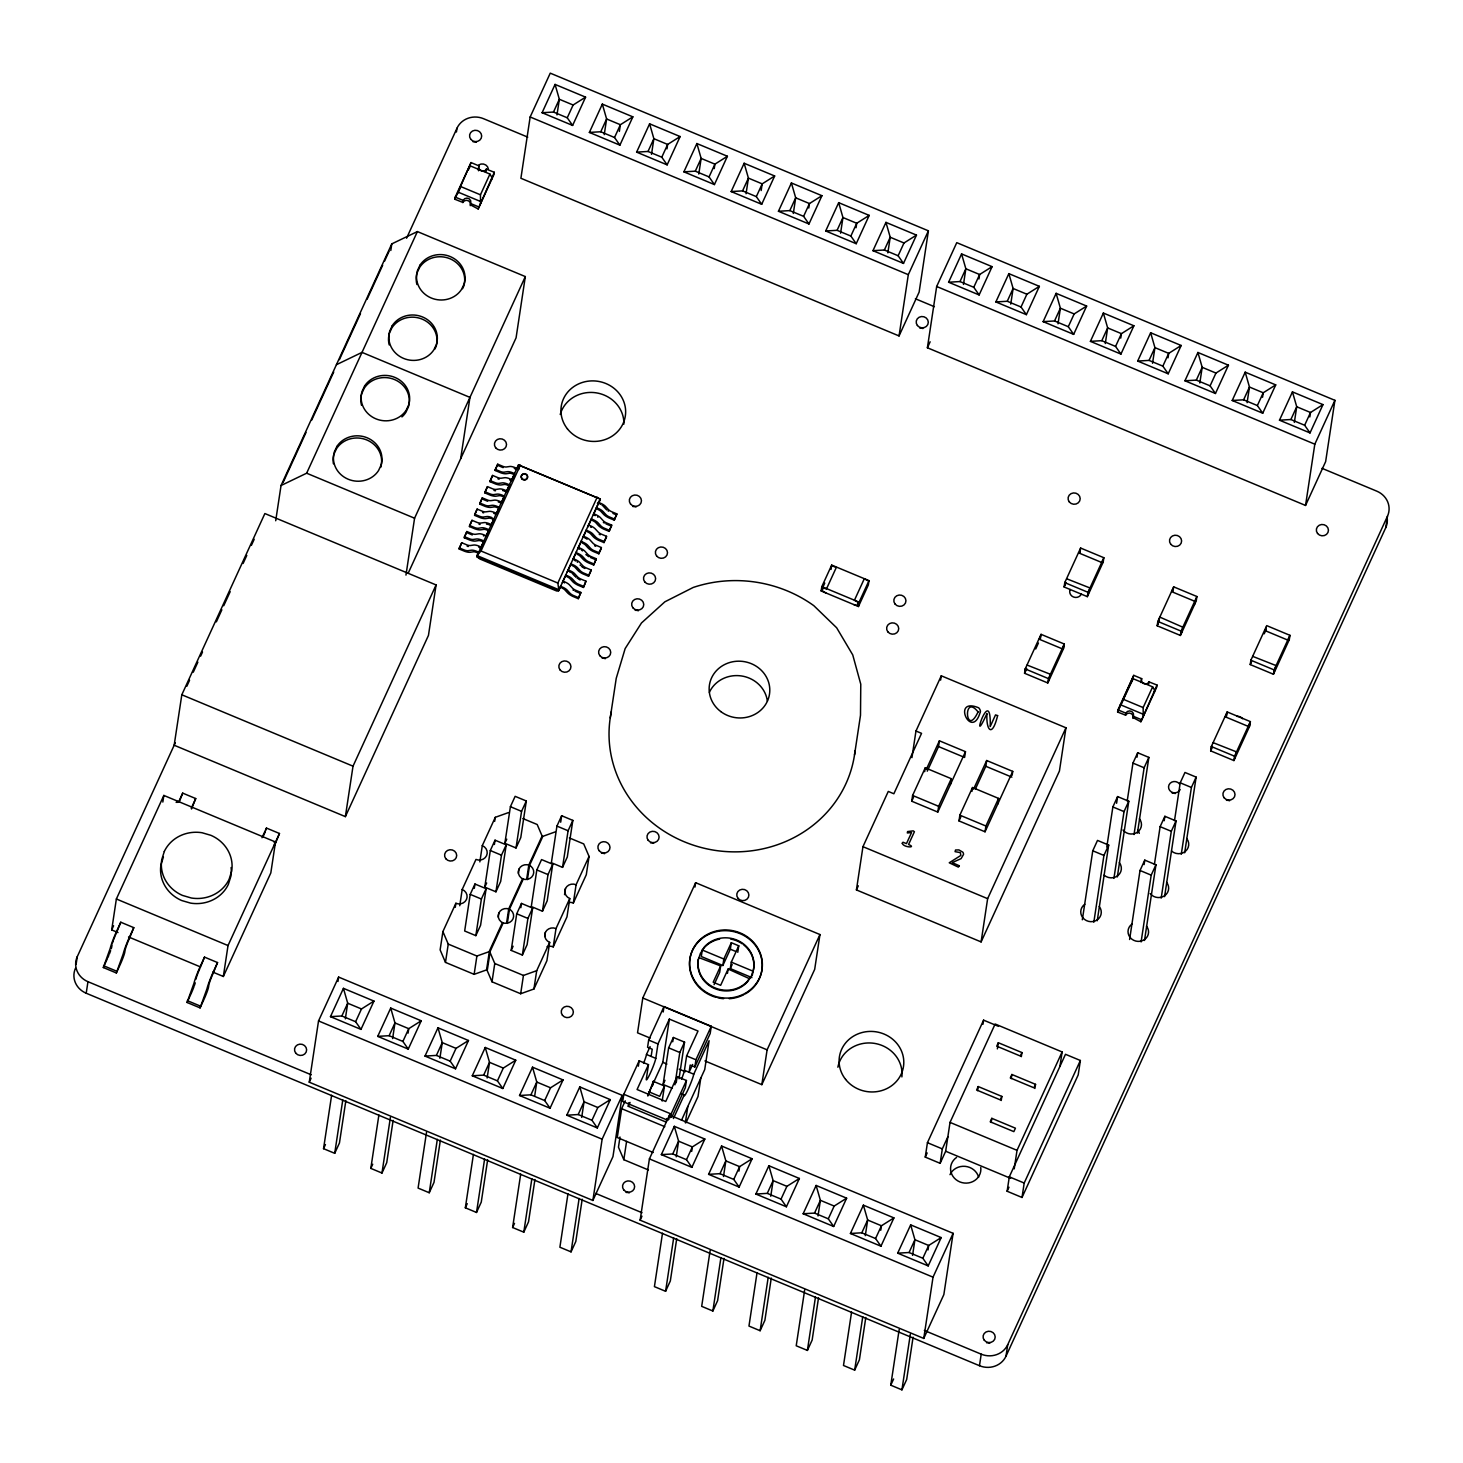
<?xml version="1.0" encoding="UTF-8"?>
<svg xmlns="http://www.w3.org/2000/svg" width="1463" height="1463" viewBox="0 0 1463 1463"><rect width="100%" height="100%" fill="white"/><g stroke="black" fill="none" stroke-linecap="round" stroke-linejoin="round"><path stroke-width="1.5" d="M177.316 802.419L177.37 801.87A15.197 1.408 -67.4 0 0 176.163 802.437M76.094 964.373L77.265 956.674L175.286 742.802M1322.003 468.325L1376.793 491.166A20.244 18.891 8.6 0 1 1387.491 516.183L1385.735 527.704L1005.995 1356.201A20.244 18.891 8.6 0 1 979.479 1365.71L86.207 993.231L87.963 981.691A20.244 18.891 8.6 0 1 77.265 956.674M103.324 967.537L110.219 948.39A15.197 1.408 -67.4 0 1 116.034 932.571L120.771 922.22L133.791 927.652L129.567 938.076A10.131 0.951 -67.4 0 0 125.068 950.31L124.794 952.102A10.131 0.951 -67.4 0 1 120.295 964.336L116.345 972.968L103.324 967.537L107.274 958.905M118.009 932.553L111.7 929.919L116.363 898.995L163.838 795.433L275.501 841.993L270.82 872.917L223.345 976.479L212.812 972.09M112.048 944.879L111.773 946.671A10.131 0.951 -67.4 0 1 111.261 948.719M120.771 922.22L116.546 932.644A10.131 0.951 -67.4 0 0 115.504 935.003M116.345 972.968L123.239 953.821A15.197 1.408 -67.4 0 1 129.055 938.002L133.791 927.652M162.832 802.053L163.838 795.433M181.814 694.779L174.17 745.234L345.378 816.628L428.458 635.399L436.084 584.944L264.876 513.55L181.814 694.779L353.022 766.173L345.378 816.628M191.507 809.002L195.731 798.56L182.692 793.129L179.272 801.834M187.063 1002.466L193.957 983.301A15.197 1.408 -67.4 0 1 199.773 967.5L204.509 957.131L217.548 962.563L213.305 972.986A10.131 0.951 -67.4 0 0 208.807 985.221L208.551 987.031A10.131 0.951 -67.4 0 1 204.034 999.266L200.084 1007.897L187.063 1002.466L191.013 993.834A10.131 0.951 -67.4 0 0 193.976 986.665M204.509 957.131L200.285 967.555M200.084 1007.897L206.996 988.732A15.197 1.408 -67.4 0 1 212.812 972.932L217.548 962.563M275.702 520.755L281.042 485.515L391.791 243.882L417.394 231.575L525.327 276.58L516.073 337.843L408.122 573.35M223.345 976.479L228.027 945.555L279.47 833.489L266.449 828.058L261.987 837.732M266.175 829.85L266.449 828.058M279.47 833.489L275.245 843.913A10.131 0.951 -67.4 0 1 274.239 846.035M390.804 250.484L391.791 243.882M309.26 1082.199L318.532 1020.936L338.63 977.083L622.232 1095.348L612.96 1156.63L592.881 1200.465L309.26 1082.199L311.089 1078.213M456.419 132.017L457.005 128.177A20.244 18.891 8.6 0 1 483.522 118.686L527.759 137.138M480.943 170.805A4.042 3.786 8.6 0 0 486.338 169.123L494.311 172.287L493.982 174.444L478.163 208.953L470.501 204.875A4.042 3.786 8.6 0 0 462.875 202.424L454.902 199.261L455.231 197.103L471.049 162.576L478.986 165.886L478.383 168.83A4.042 3.786 8.6 0 0 478.547 170.787M337.971 981.472L338.63 977.083M457.279 194.085L460.9 186.642L480.449 194.798L480.541 203.778M405.964 575.105L414.578 518.213L525.327 276.58M462.82 202.571L463.204 200.248A4.042 3.786 8.6 0 1 470.83 202.717L470.245 205.661M468.343 169.927L470.409 165.941L489.94 174.079L491.934 177.462L491.605 179.62M471.049 162.576L454.902 199.261M345.853 1100.67L339.453 1142.969L334.716 1153.319L323.542 1148.674L331.626 1095.238M345.341 1018.851L347.7 1003.216L343.439 988.348L373.961 1001.076L360.977 1029.385L330.473 1016.657L343.439 988.348M334.716 1153.319L342.781 1099.902M478.163 208.953L494.311 172.287M486.393 168.977L486.063 171.134A4.042 3.786 8.6 0 1 485.423 172.104M460.68 458.669L469.952 397.387L362.019 352.382L336.417 364.708M459.345 547.93L464.649 550.143A5.742 1.993 24.6 0 0 467.941 550.71L471.58 550.179A6.821 2.377 24.6 0 1 476.115 551.094L478.492 552.081L478.328 553.16L476.481 552.392A3.786 1.317 24.6 0 0 473.482 551.789L470.409 552.246A8.778 3.054 24.6 0 1 464.759 551.332L459.181 549.009L459.345 547.93L461.723 542.755L467.209 545.022A5.742 1.993 24.6 0 0 470.318 545.534L473.957 545.004A6.821 2.377 24.6 0 1 478.492 545.918L480.87 546.906L480.705 547.985L478.84 547.217M461.723 542.755L459.181 549.009M483.485 541.95L481.62 541.164A3.786 1.317 24.6 0 0 478.639 540.56L475.548 541.036A8.778 3.054 24.6 0 1 469.897 540.121L464.32 537.799L464.484 536.702L466.862 531.526L472.348 533.812A5.742 1.993 24.6 0 0 475.457 534.306L479.096 533.776A6.821 2.377 24.6 0 1 483.631 534.708L486.009 535.696M393.126 1120.384L386.726 1162.683L381.971 1173.033L370.816 1168.388L378.899 1114.952M464.32 537.799L466.862 531.526M530.155 116.985L520.901 178.267L899.05 335.941L919.13 292.106L928.402 230.825L550.253 73.15L530.155 116.985L908.304 274.678L899.05 335.941M469.623 525.491L475.128 527.777A5.742 1.993 24.6 0 0 478.218 528.271L481.857 527.741A6.821 2.377 24.6 0 1 486.411 528.655L488.788 529.643L488.624 530.722L486.758 529.953A3.786 1.317 24.6 0 0 483.778 529.35L480.687 529.807A8.778 3.054 24.6 0 1 475.054 528.893L469.458 526.57L469.623 525.491L472 520.316L477.505 522.584A5.742 1.993 24.6 0 0 480.596 523.096L484.235 522.565A6.821 2.377 24.6 0 1 488.788 523.48L491.147 524.467M392.614 1038.565L394.973 1022.93L390.712 1008.062L421.234 1020.79L408.25 1049.099L377.728 1036.371L390.712 1008.062M472 520.316L469.458 526.57M491.861 523.663L493.744 519.548L491.897 518.725A3.786 1.317 24.6 0 0 488.916 518.121L485.826 518.597A8.778 3.054 24.6 0 1 480.193 517.683L474.615 515.36L474.762 514.263L477.139 509.087L482.644 511.373A5.742 1.993 24.6 0 0 485.734 511.867L489.374 511.337A6.821 2.377 24.6 0 1 493.927 512.269L496.304 513.257L496.14 514.336L494.275 513.55A3.786 1.317 24.6 0 0 493.708 513.33M477.139 509.087L474.615 515.36M479.919 503.053L485.405 505.338A5.742 1.993 24.6 0 0 488.514 505.832L492.153 505.302A6.821 2.377 24.6 0 1 496.689 506.216L499.066 507.204L498.901 508.283L497.036 507.515A3.786 1.317 24.6 0 0 494.055 506.911L490.983 507.368A8.778 3.054 24.6 0 1 485.332 506.454L479.754 504.132L479.919 503.053L482.278 497.877L487.782 500.145A5.742 1.993 24.6 0 0 490.891 500.657L494.531 500.127A6.821 2.377 24.6 0 1 499.066 501.041L501.443 502.028M479.754 504.132L482.278 497.877M381.971 1173.033L390.402 1117.385M498.28 501.937A3.786 1.317 24.6 0 1 499.413 502.339L501.279 503.107L504.132 496.89L502.193 496.286A3.786 1.317 24.6 0 0 499.194 495.683L496.122 496.158A8.778 3.054 24.6 0 1 490.471 495.244L484.893 492.921L485.058 491.824L487.435 486.649L492.921 488.935A5.742 1.993 24.6 0 0 496.03 489.428L499.669 488.898A6.821 2.377 24.6 0 1 504.205 489.831L506.582 490.818M487.435 486.649L484.893 492.921M490.196 480.614L495.5 482.827A5.742 1.993 24.6 0 0 498.792 483.393L502.431 482.863A6.821 2.377 24.6 0 1 506.984 483.796L509.343 484.765L509.197 485.844L507.332 485.076A3.786 1.317 24.6 0 0 504.351 484.472L501.26 484.93A8.778 3.054 24.6 0 1 495.61 484.015L490.032 481.693L490.196 480.614L492.574 475.438L498.06 477.706A5.742 1.993 24.6 0 0 501.169 478.218L504.808 477.688A6.821 2.377 24.6 0 1 509.343 478.602L511.721 479.59L511.556 480.669L509.709 479.901M408.067 1033.134L408.744 1028.672L421.234 1020.79M492.574 475.438L490.032 481.693M514.336 474.634L512.471 473.847A3.786 1.317 24.6 0 0 509.49 473.244L506.399 473.719A8.778 3.054 24.6 0 1 500.767 472.805L495.171 470.483L495.335 469.404L497.713 464.21L503.217 466.496A5.742 1.993 24.6 0 0 506.308 466.99L509.947 466.459A6.821 2.377 24.6 0 1 514.501 467.392L516.86 468.379M495.171 470.483L497.713 464.21M493.763 519.511L491.55 517.445A6.821 2.377 24.6 0 0 487.014 516.53L483.375 517.042A5.742 1.993 24.6 0 1 480.266 516.549L474.762 514.263M556.982 114.919L559.341 99.265L555.062 84.415L585.584 97.143L572.618 125.434L542.096 112.724L555.062 84.415M508.539 812.568L495.28 817.323L482.296 845.614A8.101 7.553 8.6 0 1 486.576 855.636A8.101 7.553 8.6 0 1 475.969 859.439L462.198 889.467A8.101 7.553 8.6 0 1 466.478 899.471A8.101 7.553 8.6 0 1 455.871 903.274L442.905 931.584L440.125 949.889L445.483 962.398L474.14 974.34L487.398 969.603L490.178 951.297L503.144 922.988A8.101 7.553 8.6 0 1 498.865 912.967A8.101 7.553 8.6 0 1 509.471 909.181L523.242 879.135A8.101 7.553 8.6 0 1 518.963 869.132A8.101 7.553 8.6 0 1 529.569 865.328L542.535 837.019L537.195 824.51L522.858 818.549M445.483 962.398L448.245 944.092L442.905 931.584M455.267 907.334L455.871 903.274M459.748 905.743L462.198 889.467M426.501 1132.435L418.089 1188.084L429.244 1192.747L433.999 1182.397L440.381 1140.098M439.888 1058.279L442.247 1042.625L437.986 1027.776L468.489 1040.504L455.523 1068.795L425.002 1056.085L437.986 1027.776M470.208 894.368L464.667 930.998L475.841 935.643L480.577 925.293L486.118 888.681L474.963 884.018L470.208 894.368L481.382 899.032L475.841 935.643M474.305 888.334L474.963 884.018M429.244 1192.747L437.327 1139.33M479.846 861.89L482.296 845.614M484.765 887.145L490.306 850.533L495.043 840.183L506.216 844.828L500.675 881.458L495.939 891.808L484.765 887.145L486.667 883.012M494.659 821.383L495.28 817.323M474.14 974.34L476.901 956.034L490.178 951.297M494.403 844.48L495.043 840.183M604.237 134.633L606.615 118.978L602.335 104.111L632.857 116.839L619.891 145.148L589.37 132.42L602.335 104.111M495.939 891.808L501.462 855.197L506.216 844.828M504.863 843.31L510.404 806.698L515.141 796.329L526.314 800.993L520.773 837.604L516.018 847.973L504.863 843.31L506.765 839.177M489.117 953.016L486.649 969.292L492.007 981.801L520.663 993.743L533.922 989.006L546.906 960.697L549.667 942.373A8.101 7.553 8.6 0 1 545.388 932.37A8.101 7.553 8.6 0 1 555.995 928.566L569.765 898.538A8.101 7.553 8.6 0 1 565.486 888.535A8.101 7.553 8.6 0 1 576.093 884.731L589.059 856.422L583.719 843.913L569.381 837.933M498.243 917.045L498.865 912.967M619.361 131.432L620.385 124.721L632.857 116.839M492.007 981.801L494.768 963.495L489.428 950.987L502.394 922.678A8.101 7.553 8.6 0 0 513.001 918.874A8.101 7.553 8.6 0 0 508.722 908.87L522.492 878.824A8.101 7.553 8.6 0 0 533.099 875.039A8.101 7.553 8.6 0 0 528.82 865.017L541.804 836.708L555.062 831.972M516.018 847.973L521.559 811.343L526.314 800.993M506.582 923.098L508.722 908.87M507.314 923.409L509.471 909.181M487.654 1159.812L481.254 1202.111L476.517 1212.461L465.344 1207.798L473.427 1154.38M487.142 1077.993L489.52 1062.339L485.241 1047.471L515.762 1060.2L502.797 1088.509L472.275 1075.78L485.241 1047.471M518.341 873.21L518.963 869.132M511.19 950.401L516.732 913.772L521.486 903.421L532.642 908.084L527.101 944.696L522.364 955.046L511.19 950.401L513.092 946.25M572.874 559.689L573.039 558.61L575.416 559.616A6.821 2.377 24.6 0 1 579.677 562.359L582.731 565.687A5.742 1.993 24.6 0 0 585.602 567.662L591.107 569.985L590.942 571.064L588.565 576.239L582.987 573.898A8.778 3.054 24.6 0 1 577.757 570.277L575.16 567.461A3.786 1.317 24.6 0 0 572.362 565.651L570.661 563.785L573.039 564.791A6.821 2.377 24.6 0 1 577.3 567.534L580.354 570.863A5.742 1.993 24.6 0 0 583.243 572.856L588.729 575.16L588.565 576.239M520.828 907.718L521.486 903.421M526.662 879.263L528.82 865.017M476.517 1212.461L484.6 1159.025M527.411 879.574L529.569 865.328M585.017 538.037L583.316 536.171L585.694 537.177A6.821 2.377 24.6 0 1 589.955 539.92L593.009 543.248A5.742 1.993 24.6 0 0 595.898 545.224L601.384 547.546L601.22 548.625L598.842 553.8L593.265 551.478A8.778 3.054 24.6 0 1 588.035 547.857L585.456 545.022A3.786 1.317 24.6 0 0 582.64 543.212L580.957 541.347L583.316 542.352A6.821 2.377 24.6 0 1 587.596 545.096L590.65 548.424A5.742 1.993 24.6 0 0 593.521 550.417L599.007 552.721L598.842 553.8M522.364 955.046L527.905 918.435L532.642 908.084M588.309 526.04L588.473 524.961L590.833 525.949A6.821 2.377 24.6 0 1 595.094 528.71L598.166 532.02A5.742 1.993 24.6 0 0 601.037 534.013L606.523 536.318L606.359 537.396L604 542.572L598.404 540.249A8.778 3.054 24.6 0 1 593.173 536.628L590.595 533.794A3.786 1.317 24.6 0 0 587.797 531.983L586.096 530.136L588.473 531.124A6.821 2.377 24.6 0 1 592.734 533.885L595.788 537.195A5.742 1.993 24.6 0 0 598.66 539.189L604.164 541.493L604 542.572M536.83 869.936L531.288 906.548L542.462 911.211L547.199 900.861L552.74 864.231L541.566 859.586L536.83 869.936L548.003 874.581L542.462 911.211M578.452 597.599L572.947 595.295A5.742 1.993 24.6 0 1 570.076 593.301L567.022 589.973A6.821 2.377 24.6 0 0 562.761 587.23L560.384 586.224L562.085 588.089A3.786 1.317 24.6 0 1 564.883 589.9L567.461 592.716A8.778 3.054 24.6 0 0 572.691 596.337L578.287 598.678L580.811 592.424L575.325 590.101A5.742 1.993 24.6 0 1 572.454 588.126L569.4 584.798A6.821 2.377 24.6 0 0 565.12 582.055L562.761 581.049L564.444 582.914M578.287 598.678L580.811 592.424M520.663 993.743L523.443 975.437L536.702 970.682L549.667 942.373M583.591 586.37L578.086 584.066A5.742 1.993 24.6 0 1 575.215 582.073L572.161 578.763A6.821 2.377 24.6 0 0 567.9 576.001L565.523 575.014L567.223 576.861A3.786 1.317 24.6 0 1 570.021 578.671L572.6 581.506A8.778 3.054 24.6 0 0 577.848 585.127L583.426 587.449L585.968 581.195L580.464 578.891A5.742 1.993 24.6 0 1 577.592 576.897L574.538 573.569A6.821 2.377 24.6 0 0 570.277 570.826L567.9 569.839L569.601 571.686M585.968 581.195L583.426 587.449M651.51 154.328L653.87 138.692L649.609 123.825L680.13 136.553L667.146 164.862L636.624 152.134L649.609 123.825M593.557 514.555L600.324 499.066L518.451 464.923L476.755 556.617L479.791 558.939L556.635 590.979L558.628 590.759L560.53 586.645M593.868 563.932L588.382 561.627A5.742 1.993 24.6 0 1 585.511 559.634L582.439 556.324A6.821 2.377 24.6 0 0 578.178 553.563L575.8 552.575L577.501 554.422A3.786 1.317 24.6 0 1 580.299 556.233L582.896 559.067A8.778 3.054 24.6 0 0 588.126 562.688L593.704 565.011L596.246 558.756L590.759 556.452A5.742 1.993 24.6 0 1 587.87 554.459L584.816 551.13A6.821 2.377 24.6 0 0 580.555 548.387L578.178 547.4M593.704 565.011L596.246 558.756M556.928 826.101L551.386 862.713L562.542 867.376L567.297 857.007L572.838 820.396L561.664 815.732L556.928 826.101L568.083 830.746L562.542 867.376M533.922 989.006L536.702 970.682M560.695 822.206L561.664 815.732M544.766 936.448L545.388 932.37M609.303 530.283L603.798 527.978A5.742 1.993 24.6 0 1 600.927 525.985L597.873 522.657A6.821 2.377 24.6 0 0 593.612 519.914L591.235 518.908L592.936 520.773A3.786 1.317 24.6 0 1 595.734 522.584L598.312 525.418A8.778 3.054 24.6 0 0 603.561 529.039L609.138 531.362L611.68 525.107L606.176 522.785A5.742 1.993 24.6 0 1 603.305 520.81L600.251 517.481A6.821 2.377 24.6 0 0 595.971 514.738L593.612 513.732M666.963 148.897L667.64 144.435L680.13 136.553M609.138 531.362L611.68 525.107M614.442 519.054L608.955 516.75A5.742 1.993 24.6 0 1 606.066 514.757L603.012 511.447A6.821 2.377 24.6 0 0 598.751 508.685L596.374 507.698L598.074 509.545A3.786 1.317 24.6 0 1 600.872 511.355L603.469 514.19A8.778 3.054 24.6 0 0 608.699 517.811L614.277 520.133L616.819 513.879L611.315 511.575A5.742 1.993 24.6 0 1 608.443 509.581L605.389 506.271A6.821 2.377 24.6 0 0 601.128 503.51L598.751 502.522L600.452 504.369M614.277 520.133L616.819 513.879M547.034 946.707A8.101 7.553 8.6 0 1 553.233 946.89L555.995 928.566M534.928 1179.525L528.527 1221.806L523.791 1232.175L512.617 1227.512L520.7 1174.094M564.553 894.643L565.486 888.535M534.763 1095.458L536.775 1082.053L532.514 1067.185L563.036 1079.913L550.051 1108.223L519.548 1095.494L532.514 1067.185M569.765 898.538L566.986 916.844L553.233 946.89M569.18 902.415A8.101 7.553 8.6 0 1 573.331 903.037L576.093 884.731M523.791 1232.175L531.855 1178.739M589.059 856.422L586.297 874.728L573.331 903.037M610.236 717.949L616.234 678.302L625.158 648.566L641.489 622.964L664.879 601.805L693.224 587.449C733.64 573.862 779.23 580.756 813.83 605.682L836.653 627.773L852.746 654.912L860.774 684.209L860.5 715.261L854.52 754.89M698.784 174.042L701.143 158.406L696.882 143.539L727.404 156.267L714.419 184.576L683.898 171.848L696.882 143.539M714.237 168.611L714.913 164.149L727.404 156.267M567.973 1193.79L559.89 1247.226L571.045 1251.871L575.8 1241.52L582.201 1199.221M581.689 1117.403L584.048 1101.767L579.787 1086.899L610.309 1099.627L597.325 1127.936L566.803 1115.208L579.787 1086.899M571.045 1251.871L579.129 1198.453M592.881 1200.465L602.134 1139.183L622.232 1095.348M746.057 193.756L748.416 178.12L744.137 163.253L774.659 175.981L761.693 204.29L731.171 191.562L744.137 163.253M625.25 1100.798L621.647 1108.68L617.276 1137.519L653.193 1152.497M681.502 1079.237A12.143 1.134 -67.4 0 0 684.446 1070.313L686.622 1055.902L698.016 1031.049L669.359 1019.089L657.966 1043.942L655.79 1058.371A12.143 1.134 -67.4 0 1 650.377 1073.037A12.143 1.134 -67.4 0 1 646.299 1079.072L648.475 1064.662L639.166 1060.785L623.823 1094.269L622.726 1101.474L667.951 1120.329M761.162 190.556L762.186 183.863L774.659 175.981M620.001 1137.025L618.465 1147.193L623.823 1159.702L648.383 1169.943M704.947 1060.931L761.839 1084.65L814.69 969.347L819.957 934.546L695.638 882.701L642.787 998.004L637.539 1032.823L650.175 1038.09M666.781 1118.537L666.232 1122.139L628.267 1106.302L628.816 1102.7M623.823 1159.702L626.585 1141.396M638.343 1066.18L639.166 1060.785M692.657 1064.479L689.091 1072.251L690.189 1065.046L694.834 1066.984L710.195 1033.5L711.274 1026.295L664.001 1006.581L648.658 1040.065L647.579 1047.27L652.224 1049.209L651.126 1056.432M647.89 1095.988L653.284 1081.322L664.458 1085.985L662.172 1101.054M663.196 1011.994L664.001 1006.581M652.644 1085.637L653.284 1081.322M647.634 1095.476L662.812 1062.339L669.359 1019.089M640.136 1220.179L649.407 1158.897L669.505 1115.062L953.108 1233.327L943.854 1294.59L923.756 1338.426L640.136 1220.179L641.964 1216.192M793.312 213.47L795.689 197.816L791.41 182.966L821.932 195.695L808.966 223.985L778.444 211.275L791.41 182.966M672.395 1088.344L663.105 1084.467L668.628 1047.837L673.382 1037.486L684.556 1042.131L679.015 1078.761M694.98 887.053L695.638 882.701M672.724 1041.784L673.382 1037.486M668.847 1119.433L669.505 1115.062M674.918 1084.815L679.801 1052.5L684.556 1042.131M670.548 1117.586L671.096 1113.983L686.44 1080.499L677.131 1076.603L665.738 1101.474L637.082 1089.514L648.475 1064.662M676.199 1082.785L677.131 1076.603M808.783 208.039L809.46 203.558L821.932 195.695M698.985 957.643L720.674 965.927L719.686 972.401L714.09 984.636M752.183 975.693L753.591 968.963A28.053 26.169 8.6 0 0 737.681 940.435A28.053 26.169 8.6 0 0 704.435 946.854L702.277 950.017L701.289 956.509L722.85 965.507L730.33 949.194L731.317 942.702L738.76 945.811L737.773 952.303M662.501 1233.218L654.418 1286.635L665.592 1291.299L670.328 1280.948L676.729 1238.649M686.44 1080.499L685.342 1087.704L671.81 1117.238M676.217 1156.831L678.594 1141.177L674.315 1126.327L704.837 1139.037L691.871 1167.346L661.349 1154.618L674.315 1126.327M685.342 1122.761L687.811 1106.485M694.834 1066.984L695.931 1059.779L711.274 1026.295M665.592 1291.299L673.675 1237.881M700.777 1078.176L698.016 1096.482L685.964 1122.761M691.688 1151.399L692.365 1146.919L704.837 1139.037M722.85 965.507L723.838 959.015L731.317 942.702M727.458 973.352L728.117 969.018L749.568 978.729M840.585 233.184L842.944 217.53L838.683 202.662L869.205 215.39L856.221 243.699L825.699 230.971L838.683 202.662M751.891 977.613L730.293 968.597L731.281 962.124L738.76 945.811M856.038 227.753L856.715 223.272L869.205 215.39M710.104 1250.7L701.691 1306.349L712.865 1311.013L717.601 1300.662L724.002 1258.363M723.49 1176.526L725.849 1160.89L721.588 1146.023L752.11 1158.751L739.126 1187.06L708.604 1174.332L721.588 1146.023M821.164 590.961L821.822 586.626L831.697 565.084L868.985 580.628L868.327 584.981L858.452 606.523L821.164 590.961L824.748 583.134M712.865 1311.013L720.93 1257.577M825.827 592.917L822.407 590.979L822.919 587.596L826.412 589.04L836.287 567.516L832.794 566.053M738.943 1171.113L739.62 1166.633L752.11 1158.751M831.039 569.436L831.697 565.084M761.839 1084.65L767.106 1049.831L819.957 934.546M887.858 252.88L890.217 237.244L885.956 222.376L916.478 235.104L903.494 263.413L872.972 250.685L885.956 222.376M853.789 604.566L857.373 605.554L857.885 602.171L854.447 600.232L864.322 578.69L867.742 580.628M757.048 1272.645L748.965 1326.063L760.12 1330.727L764.875 1320.358L771.275 1278.077M858.452 606.523L859.11 602.171L868.985 580.628M770.763 1196.24L773.122 1180.604L768.861 1165.737L799.383 1178.465L786.399 1206.774L755.877 1194.046L768.861 1165.737M760.12 1330.727L768.203 1277.29M927.396 347.773L936.667 286.492L956.765 242.657L1334.914 400.332L1325.643 461.613L1305.545 505.448L927.396 347.773L930.139 341.793M856.422 889.925L862.951 846.675L888.279 791.428L893.856 793.769L921.544 733.347L915.966 731.025L941.276 675.796L1065.96 727.788L1059.431 771.038L981.106 941.916L856.422 889.925L858.306 885.81M804.65 1290.128L796.219 1345.777L807.393 1350.422L812.148 1340.071L818.53 1297.772M818.018 1215.954L820.396 1200.318L816.116 1185.451L846.638 1198.179L833.672 1226.488L803.15 1213.76L816.116 1185.451M963.477 284.425L965.854 268.771L961.575 253.922L992.097 266.65L979.131 294.941L948.609 282.231L961.575 253.922M807.393 1350.422L815.476 1297.004M978.948 278.994L979.625 274.514L992.097 266.65M911.943 757.633L915.966 731.025M926.262 769.501L939.411 740.808L965.47 751.671L937.783 812.075L911.723 801.212L912.601 795.451L925.256 767.837L951.297 778.7L950.438 784.461M924.671 771.678L925.256 767.837M940.618 680.112L941.276 675.796M851.576 1312.055L843.493 1365.491L854.666 1370.136L859.403 1359.785L865.803 1317.486M927.268 771.166L938.533 746.569L939.411 740.808M865.291 1235.668L867.669 1220.032L863.389 1205.165L893.911 1217.893L880.945 1246.202L850.424 1233.474L863.389 1205.165M1010.75 304.139L1013.109 288.485L1008.848 273.636L1039.37 286.346L1026.386 314.655L995.864 301.927L1008.848 273.636M937.783 812.075L938.643 806.314L951.297 778.7M854.666 1370.136L862.749 1316.718M880.763 1230.237L881.439 1225.775L893.911 1217.893M965.47 751.671L964.592 757.432L938.533 746.569M973.535 789.215L986.684 760.522L1012.725 771.385L985.038 831.789L958.996 820.926L959.856 815.165L972.529 787.533L998.571 798.414L997.711 804.175M971.944 791.392L972.529 787.533M1059.944 1066.362L1062.12 1051.952L995.133 1024.009L950.036 1122.395L945.665 1151.235L940.142 1163.323L925.256 1157.105L927.432 1142.694L983.593 1020.15L998.479 1026.349M913.077 1337.2L906.676 1379.499L901.921 1389.85L890.766 1385.187L899.178 1329.538M975.474 788.831L985.806 766.283L986.684 760.522M912.565 1255.382L914.924 1239.728L910.663 1224.878L941.184 1237.588L928.2 1265.897L897.679 1253.169L910.663 1224.878M1058.023 323.835L1060.382 308.199L1056.121 293.332L1086.643 306.06L1073.659 334.369L1043.137 321.641L1056.121 293.332M985.038 831.789L985.916 826.028L998.571 798.414M901.921 1389.85L910.352 1334.201M940.142 1163.323L942.318 1148.894L947.859 1136.824M928.017 1249.951L928.694 1245.47L941.184 1237.588M981.106 941.916L987.635 898.666L1065.96 727.788M923.756 1338.426L933.028 1277.162L953.108 1233.327M1024.557 673.273L1025.216 668.92L1041.071 634.339L1064.296 644.031L1063.638 648.365L1047.782 682.965L1024.557 673.273L1026.551 668.957M1025.654 668.335L1025.142 671.718L1026.624 668.463M1027.136 665.08L1050.434 674.297L1048.368 681.392M1012.158 775.225L1012.725 771.385M1039.023 639.148L1062.248 648.822L1063.729 645.585L1063.217 648.969M1039.992 639.276L1040.504 635.911M1040.412 638.691L1041.071 634.339M982.971 1024.265L983.593 1020.15M977.595 1090.667L978.217 1086.552L1001.844 1096.409L1001.222 1100.523M1047.782 682.965L1048.441 678.613L1064.296 644.031M1064.113 586.974L1064.771 582.621L1080.627 548.04L1103.852 557.714L1103.193 562.066L1087.338 596.648L1064.113 586.974L1066.106 582.64M1064.698 585.401L1065.21 582.036M1066.692 578.781L1089.99 587.98L1087.923 595.094M997.364 1048.898L998.315 1042.717L1021.942 1052.574L1021.32 1056.688M1105.296 343.549L1107.656 327.913L1103.376 313.045L1133.898 325.774L1120.932 354.083L1090.41 341.354L1103.376 313.045M991.183 1122.45L991.804 1118.335L1015.432 1128.192L1013.859 1131.63L990.213 1121.792L991.804 1118.335M1078.578 552.849L1101.804 562.524L1103.285 559.287L1102.773 562.67M1079.548 552.977L1080.06 549.594M1079.968 552.392L1080.627 548.04M1120.749 338.118L1121.426 333.655L1133.898 325.774M1011.262 1078.615L1011.884 1074.482L1035.53 1084.339L1034.908 1088.472M1087.338 596.648L1087.997 592.314L1103.852 557.714M979.479 1365.71L981.216 1354.171A20.244 18.891 8.6 0 0 1007.733 1344.68L1387.491 516.183M1007.129 1191.248L1009.305 1176.837L1065.485 1054.293L1080.371 1060.492L1078.194 1074.903L1022.015 1197.466L1007.129 1191.248L1008.976 1187.225M1014.225 1168.864L1017.023 1150.339L1062.12 1051.952M1022.015 1197.466L1024.191 1183.037L1080.371 1060.492M1152.551 363.263L1154.929 347.627L1150.65 332.759L1181.171 345.487L1168.206 373.797L1137.684 361.068L1150.65 332.759M1005.995 1356.201L1007.733 1344.68M1082.327 919.788L1092.77 850.789L1097.506 840.42L1108.68 845.084L1097.232 920.776M1168.023 357.832L1168.699 353.369L1181.171 345.487M1141.689 678.649L1141.414 679.435A4.042 3.786 8.6 0 0 1149.04 681.904L1157.014 685.05L1156.703 687.208L1140.866 721.734L1133.222 717.638A4.042 3.786 8.6 0 0 1125.596 715.188L1117.604 712.024L1117.933 709.866L1133.752 675.357L1141.689 678.649L1141.085 681.593A4.042 3.786 8.6 0 0 1141.03 682.581M1119.981 706.848L1133.112 678.704L1152.643 686.86L1154.654 690.225L1154.325 692.383M1093.83 922.22L1103.925 855.434L1108.68 845.084M1125.596 715.188L1125.925 713.03A4.042 3.786 8.6 0 1 1133.551 715.48L1132.947 718.424M1131.064 682.691L1133.112 678.704M1106.796 847.004L1112.868 806.936L1117.604 796.585L1128.778 801.249L1117.33 876.922M1133.752 675.357L1117.604 712.024M1116.598 803.26L1117.604 796.585M1113.928 878.385L1124.023 811.599L1128.778 801.249M1127.223 800.938L1132.947 763.101L1137.702 752.75L1148.857 757.395L1137.428 833.087M1140.866 721.734L1157.014 685.05M1137.025 757.194L1137.702 752.75M1143.243 716.559L1143.152 707.562L1152.643 686.86M1157.178 625.78L1157.836 621.428L1173.673 586.846L1196.899 596.52L1196.24 600.872L1180.403 635.454L1157.178 625.78L1159.226 620.97M1148.766 683.898L1149.095 681.74M1157.745 624.207L1159.812 617.093L1182.964 627.261M1199.825 382.977L1202.184 367.323L1197.923 352.473L1228.445 365.201L1215.46 393.492L1184.939 380.782L1197.923 352.473M1134.026 834.532L1144.121 767.764L1148.857 757.395M1173.015 591.18L1173.673 586.846M1129.601 939.502L1140.024 870.485L1144.779 860.134L1155.953 864.798L1144.505 940.471M1144.103 864.596L1144.779 860.134M1180.403 635.454L1181.043 631.102L1196.899 596.52M1181.482 630.516L1180.97 633.9L1182.378 631.138M1141.103 941.934L1151.198 875.148L1155.953 864.798M1154.398 864.487L1160.122 826.65L1164.877 816.299L1176.033 820.944L1164.585 896.636M1194.265 605.188L1196.332 598.093M1194.85 601.33L1171.625 591.637L1173.107 588.4M1164.201 820.743L1164.877 816.299M1161.201 898.099L1171.296 831.313L1176.033 820.944M1174.496 820.652L1180.22 782.815L1184.975 772.464L1196.131 777.109L1184.683 852.801M1247.098 402.691L1249.457 387.037L1245.196 372.169L1275.718 384.897L1262.734 413.206L1232.212 400.478L1245.196 372.169M1181.281 854.246L1191.394 787.46L1196.131 777.109M1262.551 397.259L1263.227 392.779L1275.718 384.897M1210.669 750.866L1211.327 746.532L1227.164 711.932L1250.39 721.625L1249.731 725.977L1233.894 760.559L1210.669 750.866L1211.986 747.995M1211.236 749.312L1211.748 745.929M1213.229 742.692L1236.528 751.891L1234.461 758.986M1225.116 716.742L1248.341 726.434L1249.823 723.179L1249.311 726.562M1226.085 716.888L1226.597 713.505M1226.506 716.285L1227.164 711.932M1233.894 760.559L1234.553 756.206L1250.39 721.625M1250.225 664.568L1250.883 660.234L1266.72 625.634L1289.945 635.326L1289.287 639.66L1273.45 674.26L1250.225 664.568L1251.542 661.697M1250.792 663.013L1251.304 659.63M1252.785 656.393L1276.083 665.592L1274.017 672.687M1294.353 422.386L1296.73 406.751L1292.451 391.883L1322.973 404.611L1310.007 432.92L1279.485 420.192L1292.451 391.883M1264.16 633.826L1266.062 629.986M1264.672 630.443L1287.897 640.136L1289.378 636.88L1288.866 640.264M1265.641 630.59L1266.153 627.206M1309.824 416.955L1310.501 412.493L1322.973 404.611M1273.45 674.26L1274.108 669.908L1289.945 635.326M1305.545 505.448L1314.816 444.185L1334.914 400.332M163.417 856.934L160.948 864.816A35.441 33.064 8.6 0 0 181.705 900.531L190.574 903.11A35.441 33.064 8.6 0 0 228.338 884.42L230.916 876.172A35.441 33.064 8.6 0 0 231.099 867.541M478.986 165.886L478.712 166.654A4.042 3.786 8.6 0 0 480.047 170.257M186.807 686.293L189.568 680.258M193.262 672.212L197.871 662.136M200.65 656.101L202.497 652.077M216.341 621.866L221.864 609.778M223.711 605.755L230.185 591.655M243.096 563.474L246.79 555.41M251.398 545.333L254.178 539.298M283.091 482.516L306.023 432.445M311.692 420.1L333.71 372.041M339.379 359.679L360.483 313.631M367.067 299.275L382.666 265.242M384.513 261.237L389.103 251.215M406.568 238.231L457.005 128.177M281.042 485.515L306.645 473.207L417.394 231.575M111.7 929.919L113.584 925.768M182.692 793.129L178.486 802.309M195.731 798.56L191.269 808.253M480.449 194.798L489.94 174.079M542.096 112.724L553.489 112.048L559.341 99.265L573.112 105.007L585.584 97.143M572.618 125.434L567.26 117.79L573.112 105.007M263.011 836.763L265.388 831.587M589.37 132.42L600.763 131.761L606.615 118.978L620.385 124.721L614.533 137.504L619.891 145.148M353.022 766.173L436.084 584.944M636.624 152.134L648.018 151.457L653.87 138.692L667.64 144.435L661.788 157.199L667.146 164.862M478.639 552.502L476.755 556.617L558.628 590.759L600.324 499.066L518.451 464.923L518.743 469.495M480.522 548.387L483.357 542.206M486.191 536.025L489.026 529.844M496.579 513.367L499.413 507.186M506.966 490.708L509.782 484.546M511.684 480.413L514.519 474.231M597.233 497.109L557.842 583.042L558.793 589.68L476.92 555.538L480.998 551.002L520.389 465.069M683.898 171.848L695.291 171.171L701.143 158.406L714.913 164.149L709.061 176.913L714.419 184.576M330.473 1016.657L341.848 1015.98L347.7 1003.216L361.489 1008.958L373.961 1001.076M360.977 1029.385L355.619 1021.723L361.489 1008.958M562.414 582.53L565.248 576.349M567.132 572.234L570.899 563.986M572.801 559.872L576.568 551.624M578.452 547.509L581.286 541.328M583.17 537.214L586.005 531.032M587.888 526.918L590.723 520.737M731.171 191.562L742.564 190.885L748.416 178.12L762.186 183.863L756.334 196.627L761.693 204.29M323.542 1148.674L325.444 1144.523M588.729 575.16L591.107 569.985M599.007 552.721L601.384 547.546M604.164 541.493L606.523 536.318M377.728 1036.371L389.121 1035.694L394.973 1022.93L408.744 1028.672L402.892 1041.437L408.25 1049.099M778.444 211.275L789.819 210.599L795.689 197.816L809.46 203.558L803.608 216.341L808.966 223.985M481.382 899.032L486.118 888.681M370.816 1168.388L372.718 1164.237M425.002 1056.085L436.395 1055.408L442.247 1042.625L456.017 1048.368L468.489 1040.504M455.523 1068.795L450.165 1061.15L456.017 1048.368M825.699 230.971L837.092 230.313L842.944 217.53L856.715 223.272L850.863 236.055L856.221 243.699M548.003 874.581L552.74 864.231M568.083 830.746L572.838 820.396M472.275 1075.78L483.668 1075.122L489.52 1062.339L503.29 1068.081L515.762 1060.2M502.797 1088.509L497.438 1080.864L503.29 1068.081M872.972 250.685L884.365 250.008L890.217 237.244L903.988 242.986L916.478 235.104M903.494 263.413L898.136 255.751L903.988 242.986M465.344 1207.798L467.246 1203.665M519.548 1095.494L530.923 1094.818L536.775 1082.053L550.545 1087.795L563.036 1079.913M908.304 274.678L928.402 230.825M550.051 1108.223L544.693 1100.56L550.545 1087.795M512.617 1227.512L514.519 1223.379M566.803 1115.208L578.196 1114.532L584.048 1101.767L597.818 1107.509L610.309 1099.627M948.609 282.231L960.002 281.554L965.854 268.771L979.625 274.514L973.773 287.297L979.131 294.941M597.325 1127.936L591.966 1120.274L597.818 1107.509M643.537 1063.4A12.143 1.134 -67.4 0 0 646.481 1054.476L650.084 1046.612M628.267 1106.302L630.059 1102.425M995.864 301.927L1007.257 301.268L1013.109 288.485L1026.88 294.228L1039.37 286.346M663.105 1084.467L664.988 1080.316M1026.386 314.655L1021.028 307.011L1026.88 294.228M664.458 1085.985L659.703 1096.336L648.548 1091.672M720.674 965.927L713.194 982.222L720.637 985.33L728.117 969.018M730.293 968.597L732.177 964.519M673.419 1118.537L684.263 1094.909A12.143 1.134 -67.4 0 0 688.341 1088.874A12.143 1.134 -67.4 0 0 693.755 1074.189L709.098 1040.705L704.727 1069.544L681.484 1120.292M661.349 1154.618L672.742 1153.96L678.594 1141.177L692.365 1146.919L686.513 1159.702L691.871 1167.346M1043.137 321.641L1054.53 320.964L1060.382 308.199L1074.153 313.942L1086.643 306.06M1073.659 334.369L1068.301 326.706L1074.153 313.942M708.604 1174.332L719.997 1173.673L725.849 1160.89L739.62 1166.633L733.768 1179.416L739.126 1187.06M1090.41 341.354L1101.804 340.678L1107.656 327.913L1121.426 333.655L1115.574 346.42L1120.932 354.083M911.723 801.212L913.534 797.262M755.877 1194.046L767.27 1193.369L773.122 1180.604L786.893 1186.347L799.383 1178.465M1137.684 361.068L1149.058 360.392L1154.929 347.627L1168.699 353.369L1162.847 366.134L1168.206 373.797M786.399 1206.774L781.041 1199.111L786.893 1186.347M1035.694 649.005L1038.437 643.007M958.996 820.926L960.807 816.976M803.15 1213.76L814.544 1213.083L820.396 1200.318L834.166 1206.061L846.638 1198.179M1184.939 380.782L1196.332 380.106L1202.184 367.323L1215.954 373.065L1228.445 365.201M833.672 1226.488L828.314 1218.825L834.166 1206.061M1215.46 393.492L1210.102 385.848L1215.954 373.065M850.424 1233.474L861.798 1232.797L867.669 1220.032L881.439 1225.775L875.569 1238.539L880.945 1246.202M1232.212 400.478L1243.605 399.82L1249.457 387.037L1263.227 392.779L1257.375 405.562L1262.734 413.206M925.256 1157.105L927.158 1152.954M978.217 1086.552L976.626 1090.008L1000.271 1099.865L1001.844 1096.409M998.315 1042.717L996.724 1046.173L1020.351 1056.03L1021.942 1052.574M897.679 1253.169L909.072 1252.511L914.924 1239.728L928.694 1245.47L922.842 1258.253L928.2 1265.897M1279.485 420.192L1290.878 419.515L1296.73 406.751L1310.501 412.493L1304.649 425.258L1310.007 432.92M1011.884 1074.482L1010.311 1077.938L1033.939 1087.795L1035.53 1084.339M890.766 1385.187L893.619 1378.987M462.582 288.686L463.771 286.145A24.304 22.677 8.6 0 0 450.11 258.805A24.304 22.677 8.6 0 0 419.643 267.382L417.12 272.758A24.304 22.677 8.6 0 0 416.9 284.517M434.895 349.09L436.084 346.548A24.304 22.677 8.6 0 0 422.423 319.227A24.304 22.677 8.6 0 0 391.938 327.785L389.432 333.18A24.304 22.677 8.6 0 0 389.213 344.921M275.574 841.975L274.367 844.37M749.678 978.015L747.52 981.179A28.053 26.169 8.6 0 1 714.273 987.598A28.053 26.169 8.6 0 1 698.381 959.07M597.416 503.4L600.159 500.145M553.489 112.048L567.26 117.79M600.763 131.761L614.533 137.504M648.018 151.457L661.788 157.199M695.291 171.171L709.061 176.913M742.564 190.885L756.334 196.627M789.819 210.599L803.608 216.341M837.092 230.313L850.863 236.055M884.365 250.008L898.136 255.751M960.002 281.554L973.773 287.297M1007.257 301.268L1021.028 307.011M1054.53 320.964L1068.301 326.706M1101.804 340.678L1115.574 346.42M1149.058 360.392L1162.847 366.134M1196.332 380.106L1210.102 385.848M1243.605 399.82L1257.375 405.562M1290.878 419.515L1304.649 425.258M936.667 286.492L1314.816 444.185M915.399 298.763L934.363 306.681M457.608 191.927L480.87 201.62M455.231 197.103L463.149 200.413M470.556 203.503L478.492 206.795M1064.771 582.621L1087.997 592.314M1157.836 621.428L1181.043 631.102M1250.883 660.234L1274.108 669.908M1123.621 699.424L1143.152 707.562M1120.311 704.691L1143.572 714.383M1025.216 668.92L1048.441 678.613M1211.327 746.532L1234.553 756.206M821.822 586.626L859.11 602.171M1117.933 709.866L1125.87 713.176M1133.276 716.267L1141.195 719.577M516.695 469.458L514.848 468.672A3.786 1.317 24.6 0 0 514.281 468.453M497.548 465.289L503.126 467.63M612.924 513.403L616.654 514.958M514.501 473.555L512.123 472.567A6.821 2.377 24.6 0 0 507.57 471.653L503.93 472.183A5.742 1.993 24.6 0 1 500.84 471.671L495.335 469.404M593.448 514.811L595.313 515.598M605.92 523.845L611.516 526.186M504.552 491.111L506.417 491.897M504.205 495.994L501.827 495.006A6.821 2.377 24.6 0 0 497.292 494.092L493.653 494.622A5.742 1.993 24.6 0 1 490.544 494.11L485.058 491.824M1132.947 763.101L1144.121 767.764M1180.22 782.815L1191.394 787.46M482.113 498.956L487.709 501.279M578.013 548.479L579.878 549.247M590.503 557.513L596.081 559.835M489.136 524.778L491.001 525.546M466.697 532.605L472.275 534.946M483.631 540.871L481.272 539.884A6.821 2.377 24.6 0 0 476.719 538.969L473.079 539.481A5.742 1.993 24.6 0 1 469.989 538.987L464.484 536.702M1112.868 806.936L1124.023 811.599M1160.122 826.65L1171.296 831.313M306.645 473.207L414.578 518.213M480.998 551.002L557.842 583.042M575.069 591.162L580.646 593.503M985.806 766.283L1011.866 777.146M1092.77 850.789L1103.925 855.434M1140.024 870.485L1151.198 875.148M912.601 795.451L938.643 806.314M959.856 815.165L985.916 826.028M862.951 846.675L987.635 898.666M510.404 806.698L521.559 811.343M730.33 949.194L735.907 951.517M490.306 850.533L501.462 855.197M702.277 950.017L723.838 959.015M731.281 962.124L752.86 971.121M516.732 913.772L527.905 918.435M950.036 1122.395L1017.023 1150.339M642.787 998.004L767.106 1049.831M927.432 1142.694L942.318 1148.894M1009.305 1176.837L1024.191 1183.037M945.665 1151.235L1010.567 1178.3M448.245 944.092L476.901 956.034M494.768 963.495L523.443 975.437M668.628 1047.837L679.801 1052.5M648.658 1040.065L657.966 1043.942M686.622 1055.902L695.931 1059.779M646.481 1054.476L655.79 1058.371M684.446 1070.313L693.755 1074.189M662.812 1062.339L666.909 1064.058M679.198 1069.179L685.342 1071.739M681.155 1093.611L684.263 1094.909M623.823 1094.269L671.096 1113.983M621.647 1108.68L664.805 1126.675M116.363 898.995L228.027 945.555M341.848 1015.98L355.619 1021.723M389.121 1035.694L402.892 1041.437M436.395 1055.408L450.165 1061.15M483.668 1075.122L497.438 1080.864M530.923 1094.818L544.693 1100.56M578.196 1114.532L591.966 1120.274M672.742 1153.96L686.513 1159.702M719.997 1173.673L733.768 1179.416M767.27 1193.369L781.041 1199.111M814.544 1213.083L828.314 1218.825M861.798 1232.797L875.569 1238.539M909.072 1252.511L922.842 1258.253M128.543 936.942L200.175 966.805M318.532 1020.936L602.134 1139.183M649.407 1158.897L933.028 1277.162M103.58 965.745L116.619 971.176M187.337 1000.655L200.358 1006.087M87.963 981.691L311.272 1074.811M595.679 1193.406L642.038 1212.736M924.342 1330.452L981.216 1354.171M603.25 506.18L605.828 509.014M572.399 573.496L574.977 576.331M980.759 1167.511A15.197 14.173 8.6 0 1 959.783 1181.885A15.197 14.173 8.6 0 1 956.583 1157.434M1081.34 594.106A6.071 5.669 8.6 0 1 1073.385 596.959A6.071 5.669 8.6 0 1 1070.166 589.461M478.712 164.99A6.071 5.669 8.6 0 1 488.368 169.013M1236.985 716.376A6.071 5.669 8.6 0 1 1242.562 718.699M1180.184 789.526A6.071 5.669 8.6 0 1 1171.296 791.885A6.071 5.669 8.6 0 1 1170.162 783.235A6.071 5.669 8.6 0 1 1179.452 783.875M1139.421 818.786A10.296 9.601 8.6 0 1 1137.391 832.209A10.296 9.601 8.6 0 1 1122.999 830.033M1186.676 838.5A10.296 9.601 8.6 0 1 1185.341 851.393A10.296 9.601 8.6 0 1 1171.461 850.991M1119.323 862.621A10.296 9.601 8.6 0 1 1117.97 875.532A10.296 9.601 8.6 0 1 1104.09 875.13M1166.596 882.335A10.296 9.601 8.6 0 1 1164.566 895.758A10.296 9.601 8.6 0 1 1150.174 893.582M1099.225 906.457A10.296 9.601 8.6 0 1 1097.195 919.88A10.296 9.601 8.6 0 1 1082.803 917.703A10.296 9.601 8.6 0 1 1084.833 904.28M1146.498 926.17A10.296 9.601 8.6 0 1 1144.468 939.593A10.296 9.601 8.6 0 1 1130.076 937.417A10.296 9.601 8.6 0 1 1132.106 923.994M86.207 993.231A20.244 18.891 8.6 0 1 75.509 968.213M1387.198 518.048A20.244 18.891 8.6 0 1 1385.735 527.704M949.999 1174.661A15.197 14.173 8.6 0 1 965.105 1166.34A15.197 14.173 8.6 0 1 978.656 1177.24M650.56 842.871A6.071 5.669 8.6 0 1 653.668 843.328M601.476 853.24A6.071 5.669 8.6 0 1 604.585 853.697M626.091 1192.455A6.071 5.669 8.6 0 1 629.2 1192.912M919.77 328.059A6.071 5.669 8.6 0 1 922.879 328.535M986.647 1342.796A6.071 5.669 8.6 0 1 989.756 1343.272M473.134 141.82A6.071 5.669 8.6 0 1 476.243 142.295M602.189 658.222A6.071 5.669 8.6 0 1 605.298 658.697M632.912 506.564A6.071 5.669 8.6 0 1 636.021 507.021M1226.469 800.316A6.071 5.669 8.6 0 1 1229.578 800.791M635.216 610.327A6.071 5.669 8.6 0 1 638.343 610.784M1172.119 793.074A6.071 5.669 8.6 0 1 1175.228 793.549M560.238 414.468A32.405 30.229 8.6 0 1 596.063 392.816A32.405 30.229 8.6 0 1 623.896 424.105M837.86 1067.24A32.405 30.229 8.6 0 1 874.234 1043.338A32.405 30.229 8.6 0 1 901.885 1076.914M1137.665 830.307A10.296 9.601 8.6 0 1 1139.293 833.343M855.069 750.647A123.532 115.248 8.6 0 1 713.999 850.204A123.532 115.248 8.6 0 1 611.388 711.621M709.372 692.346A30.376 28.346 8.6 0 1 741.522 675.961A30.376 28.346 8.6 0 1 767.38 701.124M716.065 997.345A36.447 34.015 8.6 0 1 694.23 947.293A36.447 34.015 8.6 0 1 750.976 940.563A36.447 34.015 8.6 0 1 745.362 993.871M743.734 994.749A36.447 34.015 8.6 0 1 729.287 998.717M723.582 998.68A36.447 34.015 8.6 0 1 717.912 997.821M719.668 939.063A28.053 26.169 8.6 0 0 704.325 947.585L700.43 953.291L698.272 959.783A28.053 26.169 8.6 0 0 714.163 988.311A28.053 26.169 8.6 0 0 747.41 981.892L751.305 976.187L753.482 969.695A28.053 26.169 8.6 0 0 743.771 944.933M730.586 939.008A28.053 26.169 8.6 0 1 742.326 943.854M602.061 505.21A3.786 1.317 24.6 0 1 602.518 505.54M608.517 511.19A8.778 3.054 24.6 0 1 608.059 510.898M606.816 509.947A8.778 3.054 24.6 0 1 606.45 509.636M597.581 516.914A3.786 1.317 24.6 0 1 597.946 517.244M604.347 523.023A8.778 3.054 24.6 0 1 603.378 522.419M590.449 526.936A3.786 1.317 24.6 0 1 591.271 527.357M600.251 534.8A8.778 3.054 24.6 0 1 599.208 534.233M585.858 538.421A3.786 1.317 24.6 0 1 587.102 539.189M595.642 546.284A8.778 3.054 24.6 0 1 594.581 545.736M581.488 550.088A3.786 1.317 24.6 0 1 582.53 550.893M588.912 556.672A8.778 3.054 24.6 0 1 587.486 555.775M586.626 555.135A8.778 3.054 24.6 0 1 585.895 554.514M584.816 568.467A8.778 3.054 24.6 0 1 582.804 567.297M582.347 566.986A8.778 3.054 24.6 0 1 581.488 566.364M580.427 565.413A8.778 3.054 24.6 0 1 580.116 565.102M574.74 560.475A3.786 1.317 24.6 0 1 575.837 561.006M577.208 561.957A3.786 1.317 24.6 0 1 577.538 562.267M580.208 579.951A8.778 3.054 24.6 0 1 578.635 579.11M577.666 578.507A8.778 3.054 24.6 0 1 577.19 578.214M575.965 577.263A8.778 3.054 24.6 0 1 575.599 576.952M569.875 571.814A3.786 1.317 24.6 0 1 571.448 572.691M573.496 590.339A8.778 3.054 24.6 0 1 573.002 590.028M468.233 546.522A8.778 3.054 24.6 0 1 467.136 546.156M483.412 535.769A3.786 1.317 24.6 0 1 483.997 535.988M486.521 524.138A3.786 1.317 24.6 0 1 488.276 524.467M480.083 524.467A8.778 3.054 24.6 0 1 479.041 524.229M483.65 512.855A8.778 3.054 24.6 0 1 482.571 512.507M499.084 479.206A8.778 3.054 24.6 0 1 497.987 478.84M495.5 490.8A8.778 3.054 24.6 0 1 493.945 490.416M502.632 490.544A3.786 1.317 24.6 0 1 503.711 490.8M333.418 463.808A24.304 22.677 8.6 0 1 334.039 454.005L336.563 448.611A24.304 22.677 8.6 0 1 367.03 440.052A24.304 22.677 8.6 0 1 380.709 467.374M401.941 416.918A24.304 22.677 8.6 0 0 405.873 412.347L408.396 406.97A24.304 22.677 8.6 0 0 394.717 379.63A24.304 22.677 8.6 0 0 364.25 388.207L361.745 393.584A24.304 22.677 8.6 0 0 361.526 405.342M195.896 979.259A10.131 0.951 -67.4 0 1 196.938 975.821M197.322 974.724A10.131 0.951 -67.4 0 1 199.773 968.725M195.237 982.825A10.131 0.951 -67.4 0 1 194.36 985.568M112.56 942.849A10.131 0.951 -67.4 0 1 113.2 940.892M113.584 939.795A10.131 0.951 -67.4 0 1 114.992 936.229M110.621 950.657A10.131 0.951 -67.4 0 1 109.323 954.114M108.829 955.339A10.131 0.951 -67.4 0 1 107.787 957.753M273.691 841.847A15.197 1.408 -67.4 0 1 274.093 841.865M902.269 843.237C903.183 847.644 917.411 848.083 908.56 844.498L914.412 831.716L913.223 830.856L907.59 831.569L907.316 832.959L911.54 832.575L906.475 843.621L903 842.231L902.269 843.237M980.411 711.457C972.035 742.418 950.475 696.169 978.656 707.799A5.962 5.559 8.6 0 1 980.411 711.457M959.326 865.803L958.338 867.102L949.231 862.786L960.844 855.434L960.331 852.618L955.065 851.649L955.54 850.003L958.887 849.912L962.8 852.161A3.895 3.639 8.6 0 1 963.514 854.447L961.1 858.616L952.267 862.603L959.326 865.803M997.62 715.608C991.896 739.181 985.861 729.269 986.976 713.505C968.597 753.774 991.347 680.972 990.232 726.508L995.517 714.895L997.62 715.608M978.052 711.932C965.415 738.888 962.599 692.292 978.052 711.932M164.313 851.448L161.735 859.695A35.441 33.064 8.6 0 0 182.473 895.411L191.36 898.008A35.441 33.064 8.6 0 0 229.106 879.3L231.684 871.052A35.441 33.064 8.6 0 0 210.928 835.336L202.059 832.74A35.441 33.064 8.6 0 0 164.313 851.448M419.954 265.205L417.449 270.6A24.304 22.677 8.6 0 0 431.11 297.94A24.304 22.677 8.6 0 0 461.577 289.363L464.1 283.987A24.304 22.677 8.6 0 0 450.439 256.647A24.304 22.677 8.6 0 0 419.954 265.205M392.267 325.627L389.761 331.022A24.304 22.677 8.6 0 0 403.422 358.344A24.304 22.677 8.6 0 0 433.889 349.785L436.413 344.39A24.304 22.677 8.6 0 0 422.734 317.05A24.304 22.677 8.6 0 0 392.267 325.627M364.58 386.031L362.056 391.426A24.304 22.677 8.6 0 0 375.735 418.765A24.304 22.677 8.6 0 0 406.202 410.189L408.726 404.794A24.304 22.677 8.6 0 0 395.047 377.472A24.304 22.677 8.6 0 0 364.58 386.031M336.892 446.453L334.369 451.829A24.304 22.677 8.6 0 0 348.048 479.169A24.304 22.677 8.6 0 0 378.515 470.611L381.038 465.216A24.304 22.677 8.6 0 0 367.359 437.876A24.304 22.677 8.6 0 0 336.892 446.453M648.182 840.292A6.071 5.669 8.6 0 0 658.624 839.305A6.071 5.669 8.6 0 0 652.297 831.331A6.071 5.669 8.6 0 0 648.182 840.292M887.822 631.833A6.071 5.669 8.6 0 0 898.245 630.846A6.071 5.669 8.6 0 0 891.936 622.872A6.071 5.669 8.6 0 0 887.822 631.833M599.099 850.661A6.071 5.669 8.6 0 0 609.522 849.674A6.071 5.669 8.6 0 0 603.213 841.7A6.071 5.669 8.6 0 0 599.099 850.661M623.732 1189.876A6.071 5.669 8.6 0 0 634.156 1188.889A6.071 5.669 8.6 0 0 627.828 1180.915A6.071 5.669 8.6 0 0 623.732 1189.876M917.392 325.499A6.071 5.669 8.6 0 0 927.816 324.512A6.071 5.669 8.6 0 0 921.507 316.538A6.071 5.669 8.6 0 0 917.392 325.499M1317.541 533.465A6.071 5.669 8.6 0 0 1327.965 532.477A6.071 5.669 8.6 0 0 1321.638 524.504A6.071 5.669 8.6 0 0 1317.541 533.465M984.288 1340.236A6.071 5.669 8.6 0 0 994.712 1339.248A6.071 5.669 8.6 0 0 988.403 1331.257A6.071 5.669 8.6 0 0 984.288 1340.236M470.757 139.259A6.071 5.669 8.6 0 0 481.199 138.272A6.071 5.669 8.6 0 0 474.872 130.298A6.071 5.669 8.6 0 0 470.757 139.259M599.812 655.662A6.071 5.669 8.6 0 0 610.254 654.656A6.071 5.669 8.6 0 0 603.926 646.683A6.071 5.669 8.6 0 0 599.812 655.662M630.535 504.004A6.071 5.669 8.6 0 0 640.977 502.998A6.071 5.669 8.6 0 0 634.649 495.024A6.071 5.669 8.6 0 0 630.535 504.004M562.45 1015.285A6.071 5.669 8.6 0 0 572.874 1014.28A6.071 5.669 8.6 0 0 566.547 1006.306A6.071 5.669 8.6 0 0 562.45 1015.285M1069.288 501.919A6.071 5.669 8.6 0 0 1079.712 500.913A6.071 5.669 8.6 0 0 1073.403 492.94A6.071 5.669 8.6 0 0 1069.288 501.919M895.027 604A6.071 5.669 8.6 0 0 905.469 603.012A6.071 5.669 8.6 0 0 899.142 595.039A6.071 5.669 8.6 0 0 895.027 604M295.727 1053.122A6.071 5.669 8.6 0 0 306.151 1052.116A6.071 5.669 8.6 0 0 299.842 1044.143A6.071 5.669 8.6 0 0 295.727 1053.122M445.794 858.708A6.071 5.669 8.6 0 0 456.218 857.702A6.071 5.669 8.6 0 0 449.909 849.729A6.071 5.669 8.6 0 0 445.794 858.708M737.974 898.3A6.071 5.669 8.6 0 0 748.398 897.313A6.071 5.669 8.6 0 0 742.088 889.321A6.071 5.669 8.6 0 0 737.974 898.3M1224.11 797.756A6.071 5.669 8.6 0 0 1234.534 796.768A6.071 5.669 8.6 0 0 1228.225 788.795A6.071 5.669 8.6 0 0 1224.11 797.756M1170.711 544.199A6.071 5.669 8.6 0 0 1181.135 543.212A6.071 5.669 8.6 0 0 1174.826 535.239A6.071 5.669 8.6 0 0 1170.711 544.199M656.594 555.977A6.071 5.669 8.6 0 0 667.018 554.989A6.071 5.669 8.6 0 0 660.709 546.997A6.071 5.669 8.6 0 0 656.594 555.977M632.857 607.748A6.071 5.669 8.6 0 0 643.281 606.761A6.071 5.669 8.6 0 0 636.972 598.788A6.071 5.669 8.6 0 0 632.857 607.748M495.628 447.733A6.071 5.669 8.6 0 0 506.052 446.745A6.071 5.669 8.6 0 0 499.743 438.772A6.071 5.669 8.6 0 0 495.628 447.733M644.726 581.872A6.071 5.669 8.6 0 0 655.15 580.866A6.071 5.669 8.6 0 0 648.841 572.893A6.071 5.669 8.6 0 0 644.726 581.872M560.036 669.908A6.071 5.669 8.6 0 0 570.46 668.92A6.071 5.669 8.6 0 0 564.151 660.947A6.071 5.669 8.6 0 0 560.036 669.908M567.443 428.878A32.405 30.229 8.6 0 0 623.073 423.575A32.405 30.229 8.6 0 0 589.37 381.038A32.405 30.229 8.6 0 0 567.443 428.878M845.596 1079.401A32.405 30.229 8.6 0 0 901.226 1074.098A32.405 30.229 8.6 0 0 867.522 1031.561A32.405 30.229 8.6 0 0 845.596 1079.401M720.765 711.567A30.376 28.346 8.6 0 0 769.501 694.12A30.376 28.346 8.6 0 0 728.117 663.032A30.376 28.346 8.6 0 0 720.765 711.567M699.972 987.342A36.447 34.015 8.6 0 0 761.034 973.864A36.447 34.015 8.6 0 0 716.925 930.852A36.447 34.015 8.6 0 0 699.972 987.342M521.87 478.383A3.2 2.981 8.6 0 0 527.357 477.871A3.2 2.981 8.6 0 0 524.028 473.665A3.2 2.981 8.6 0 0 521.87 478.383M521.816 478.767A3.2 2.981 8.6 0 0 527.302 478.255A3.2 2.981 8.6 0 0 523.973 474.049A3.2 2.981 8.6 0 0 521.816 478.767"/></g></svg>
